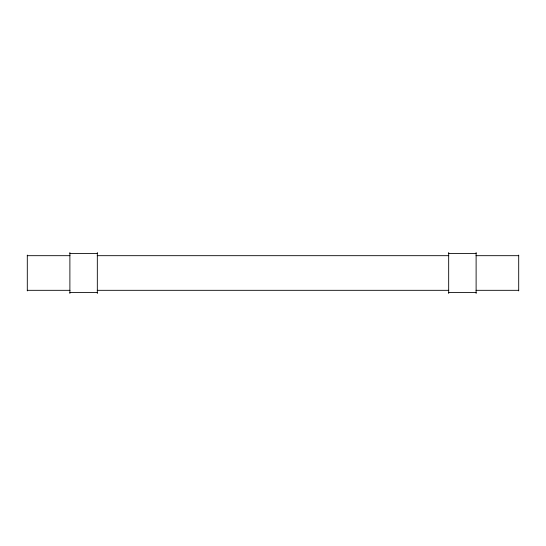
<?xml version="1.0" encoding="UTF-8"?>
<svg xmlns="http://www.w3.org/2000/svg" width="546" height="546" viewBox="0 0 546 546"><rect width="100%" height="100%" fill="white"/><g stroke="black" fill="none" stroke-linecap="round" stroke-linejoin="round"><path stroke-width="0.82" d="M69.888 253.583L97.325 253.583M448.675 253.583L476.112 253.583M27.3 255.678L69.956 255.678M97.256 255.678L448.744 255.678M476.044 255.678L518.7 255.678M27.3 290.322L69.956 290.322M97.256 290.322L448.744 290.322M476.044 290.322L518.7 290.322M69.888 292.417L97.325 292.417M448.675 292.417L476.112 292.417M518.7 255.084L518.7 290.916M476.112 252.525L476.112 293.475M448.675 252.525L448.675 293.475M97.325 252.525L97.325 293.475M69.888 252.525L69.888 293.475M27.3 255.084L27.3 290.916"/></g></svg>
